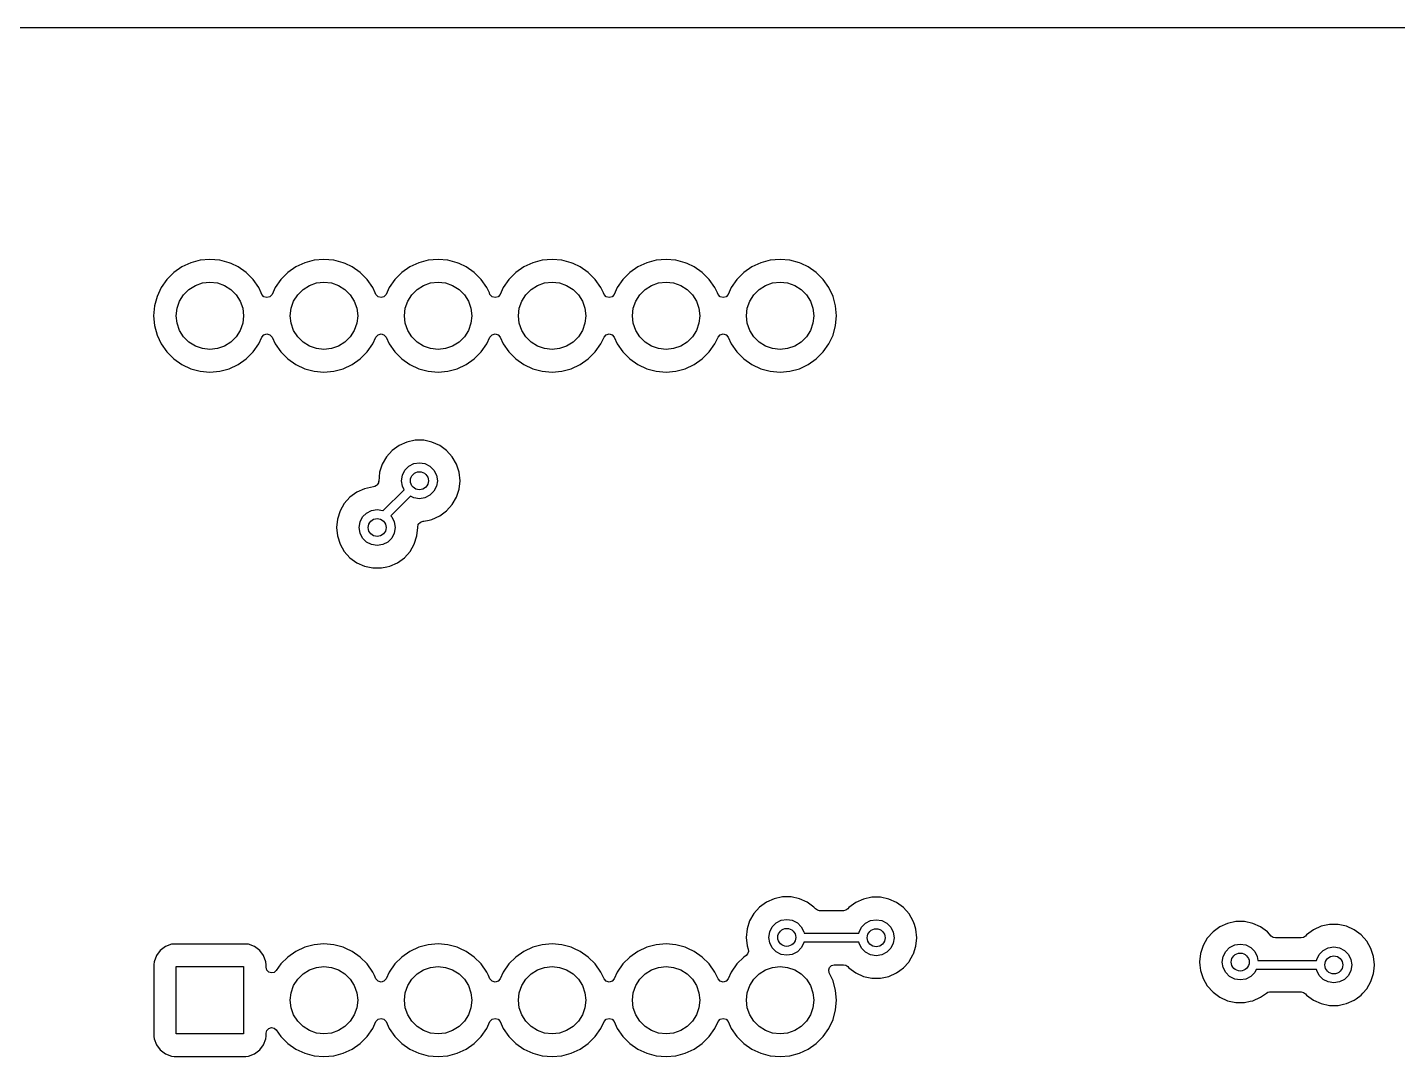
# Model space of a CAD drawing. Extents: x 5.05 to 8.3, y -4.1 to -1.1.
# Drawn here: x 6.273 to 7.475, y -2.002 to -1.1 of the extents above; entities that cross this region are included whole.
import ezdxf

# ---------------------------------------------------------------- set-up
doc = ezdxf.new("R2010")
doc.units = 0
doc.header["$MEASUREMENT"] = 0
doc.layers.add('BLACK', color=7, linetype='CONTINUOUS')

msp = doc.modelspace()

# ---------------------------------------------------------------- linework, layer by layer
at = {"layer": 'BLACK', "linetype": 'CONTINUOUS'}
for p, q in [((5.12516, -1.10002), (8.22484, -1.10002)), ((6.41617, -1.30632), (6.40836, -1.30996)), ((6.42449, -1.30409), (6.41617, -1.30632)), ((6.43307, -1.30334), (6.42449, -1.30409)), ((6.44165, -1.30409), (6.43307, -1.30334)), ((6.44997, -1.30632), (6.44165, -1.30409)), ((6.45163, -1.30709), (6.44997, -1.30632)), ((6.45778, -1.30996), (6.45163, -1.30709)), ((6.51617, -1.30632), (6.50836, -1.30996)), ((6.52449, -1.30409), (6.51617, -1.30632)), ((6.53307, -1.30334), (6.52449, -1.30409)), ((6.54165, -1.30409), (6.53307, -1.30334)), ((6.54997, -1.30632), (6.54165, -1.30409)), ((6.55163, -1.30709), (6.54997, -1.30632)), ((6.55778, -1.30996), (6.55163, -1.30709)), ((6.61617, -1.30632), (6.60836, -1.30996)), ((6.62449, -1.30409), (6.61617, -1.30632)), ((6.63307, -1.30334), (6.62449, -1.30409)), ((6.64165, -1.30409), (6.63307, -1.30334)), ((6.64997, -1.30632), (6.64165, -1.30409)), ((6.65163, -1.30709), (6.64997, -1.30632)), ((6.65778, -1.30996), (6.65163, -1.30709)), ((6.71617, -1.30632), (6.70836, -1.30996)), ((6.72449, -1.30409), (6.71617, -1.30632)), ((6.73307, -1.30334), (6.72449, -1.30409)), ((6.74165, -1.30409), (6.73307, -1.30334)), ((6.74997, -1.30632), (6.74165, -1.30409)), ((6.75163, -1.30709), (6.74997, -1.30632)), ((6.75778, -1.30996), (6.75163, -1.30709)), ((6.81617, -1.30632), (6.80836, -1.30996)), ((6.82449, -1.30409), (6.81617, -1.30632)), ((6.83307, -1.30334), (6.82449, -1.30409)), ((6.84165, -1.30409), (6.83307, -1.30334)), ((6.84997, -1.30632), (6.84165, -1.30409)), ((6.85163, -1.30709), (6.84997, -1.30632)), ((6.85778, -1.30996), (6.85163, -1.30709)), ((6.91617, -1.30632), (6.90836, -1.30996)), ((6.92449, -1.30409), (6.91617, -1.30632)), ((6.93307, -1.30334), (6.92449, -1.30409)), ((6.94165, -1.30409), (6.93307, -1.30334)), ((6.94997, -1.30632), (6.94165, -1.30409)), ((6.95163, -1.30709), (6.94997, -1.30632)), ((6.95778, -1.30996), (6.95163, -1.30709)), ((6.39521, -1.32099), (6.39027, -1.32805)), ((6.4013, -1.3149), (6.39521, -1.32099)), ((6.40836, -1.30996), (6.4013, -1.3149)), ((6.46484, -1.3149), (6.45778, -1.30996)), ((6.47093, -1.32099), (6.46484, -1.3149)), ((6.47587, -1.32805), (6.47093, -1.32099)), ((6.49521, -1.32099), (6.49027, -1.32805)), ((6.5013, -1.3149), (6.49521, -1.32099)), ((6.50836, -1.30996), (6.5013, -1.3149)), ((6.56484, -1.3149), (6.55778, -1.30996)), ((6.57093, -1.32099), (6.56484, -1.3149)), ((6.57587, -1.32805), (6.57093, -1.32099)), ((6.59521, -1.32099), (6.59027, -1.32805)), ((6.6013, -1.3149), (6.59521, -1.32099)), ((6.60836, -1.30996), (6.6013, -1.3149)), ((6.66484, -1.3149), (6.65778, -1.30996)), ((6.67093, -1.32099), (6.66484, -1.3149)), ((6.67587, -1.32805), (6.67093, -1.32099)), ((6.69521, -1.32099), (6.69027, -1.32805)), ((6.7013, -1.3149), (6.69521, -1.32099)), ((6.70836, -1.30996), (6.7013, -1.3149)), ((6.76484, -1.3149), (6.75778, -1.30996)), ((6.77093, -1.32099), (6.76484, -1.3149)), ((6.77587, -1.32805), (6.77093, -1.32099)), ((6.79521, -1.32099), (6.79027, -1.32805)), ((6.8013, -1.3149), (6.79521, -1.32099)), ((6.80836, -1.30996), (6.8013, -1.3149)), ((6.86484, -1.3149), (6.85778, -1.30996)), ((6.87093, -1.32099), (6.86484, -1.3149)), ((6.87587, -1.32805), (6.87093, -1.32099)), ((6.89521, -1.32099), (6.89027, -1.32805)), ((6.9013, -1.3149), (6.89521, -1.32099)), ((6.90836, -1.30996), (6.9013, -1.3149)), ((6.96484, -1.3149), (6.95778, -1.30996)), ((6.97093, -1.32099), (6.96484, -1.3149)), ((6.97587, -1.32805), (6.97093, -1.32099)), ((6.39027, -1.32805), (6.38663, -1.33585)), ((6.40999, -1.33435), (6.41466, -1.32967)), ((6.41466, -1.32967), (6.42026, -1.32615)), ((6.42026, -1.32615), (6.4265, -1.32397)), ((6.4265, -1.32397), (6.43307, -1.32323)), ((6.43307, -1.32323), (6.43964, -1.32397)), ((6.43964, -1.32397), (6.44588, -1.32615)), ((6.44588, -1.32615), (6.45148, -1.32967)), ((6.45148, -1.32967), (6.45616, -1.33435)), ((6.47808, -1.33278), (6.47587, -1.32805)), ((6.47865, -1.334), (6.47808, -1.33278)), ((6.49027, -1.32805), (6.4875, -1.334)), ((6.50999, -1.33435), (6.51466, -1.32967)), ((6.51466, -1.32967), (6.52026, -1.32615)), ((6.52026, -1.32615), (6.5265, -1.32397)), ((6.5265, -1.32397), (6.53307, -1.32323)), ((6.53307, -1.32323), (6.53964, -1.32397)), ((6.53964, -1.32397), (6.54588, -1.32615)), ((6.54588, -1.32615), (6.55148, -1.32967)), ((6.55148, -1.32967), (6.55616, -1.33435)), ((6.57808, -1.33278), (6.57587, -1.32805)), ((6.57865, -1.334), (6.57808, -1.33278)), ((6.59027, -1.32805), (6.5875, -1.334)), ((6.60999, -1.33435), (6.61466, -1.32967)), ((6.61466, -1.32967), (6.62026, -1.32615)), ((6.62026, -1.32615), (6.6265, -1.32397)), ((6.6265, -1.32397), (6.63307, -1.32323)), ((6.63307, -1.32323), (6.63964, -1.32397)), ((6.63964, -1.32397), (6.64588, -1.32615)), ((6.64588, -1.32615), (6.65148, -1.32967)), ((6.65148, -1.32967), (6.65616, -1.33435)), ((6.67808, -1.33278), (6.67587, -1.32805)), ((6.67865, -1.334), (6.67808, -1.33278)), ((6.69027, -1.32805), (6.6875, -1.334)), ((6.70999, -1.33435), (6.71466, -1.32967)), ((6.71466, -1.32967), (6.72026, -1.32615)), ((6.72026, -1.32615), (6.7265, -1.32397)), ((6.7265, -1.32397), (6.73307, -1.32323)), ((6.73307, -1.32323), (6.73964, -1.32397)), ((6.73964, -1.32397), (6.74588, -1.32615)), ((6.74588, -1.32615), (6.75148, -1.32967)), ((6.75148, -1.32967), (6.75616, -1.33435)), ((6.77808, -1.33278), (6.77587, -1.32805)), ((6.77865, -1.334), (6.77808, -1.33278)), ((6.79027, -1.32805), (6.7875, -1.334)), ((6.80999, -1.33435), (6.81466, -1.32967)), ((6.81466, -1.32967), (6.82026, -1.32615)), ((6.82026, -1.32615), (6.8265, -1.32397)), ((6.8265, -1.32397), (6.83307, -1.32323)), ((6.83307, -1.32323), (6.83964, -1.32397)), ((6.83964, -1.32397), (6.84588, -1.32615)), ((6.84588, -1.32615), (6.85148, -1.32967)), ((6.85148, -1.32967), (6.85616, -1.33435)), ((6.87808, -1.33278), (6.87587, -1.32805)), ((6.87865, -1.334), (6.87808, -1.33278)), ((6.89027, -1.32805), (6.8875, -1.334)), ((6.90999, -1.33435), (6.91466, -1.32967)), ((6.91466, -1.32967), (6.92026, -1.32615)), ((6.92026, -1.32615), (6.9265, -1.32397)), ((6.9265, -1.32397), (6.93307, -1.32323)), ((6.93307, -1.32323), (6.93964, -1.32397)), ((6.93964, -1.32397), (6.94588, -1.32615)), ((6.94588, -1.32615), (6.95148, -1.32967)), ((6.95148, -1.32967), (6.95616, -1.33435)), ((6.97951, -1.33585), (6.97587, -1.32805)), ((6.3844, -1.34417), (6.38365, -1.35276)), ((6.38663, -1.33585), (6.3844, -1.34417)), ((6.40428, -1.34619), (6.40647, -1.33994)), ((6.40647, -1.33994), (6.40999, -1.33435)), ((6.45616, -1.33435), (6.45967, -1.33994)), ((6.45967, -1.33994), (6.46186, -1.34619)), ((6.48045, -1.33605), (6.47865, -1.334)), ((6.48307, -1.33682), (6.48045, -1.33605)), ((6.48569, -1.33605), (6.48307, -1.33682)), ((6.4875, -1.334), (6.48569, -1.33605)), ((6.50428, -1.34619), (6.50647, -1.33994)), ((6.50647, -1.33994), (6.50999, -1.33435)), ((6.55616, -1.33435), (6.55967, -1.33994)), ((6.55967, -1.33994), (6.56186, -1.34619)), ((6.58045, -1.33605), (6.57865, -1.334)), ((6.58307, -1.33682), (6.58045, -1.33605)), ((6.58569, -1.33605), (6.58307, -1.33682)), ((6.5875, -1.334), (6.58569, -1.33605)), ((6.60428, -1.34619), (6.60647, -1.33994)), ((6.60647, -1.33994), (6.60999, -1.33435)), ((6.65616, -1.33435), (6.65967, -1.33994)), ((6.65967, -1.33994), (6.66186, -1.34619)), ((6.68045, -1.33605), (6.67865, -1.334)), ((6.68307, -1.33682), (6.68045, -1.33605)), ((6.68569, -1.33605), (6.68307, -1.33682)), ((6.6875, -1.334), (6.68569, -1.33605)), ((6.70428, -1.34619), (6.70647, -1.33994)), ((6.70647, -1.33994), (6.70999, -1.33435)), ((6.75616, -1.33435), (6.75967, -1.33994)), ((6.75967, -1.33994), (6.76186, -1.34619)), ((6.78045, -1.33605), (6.77865, -1.334)), ((6.78307, -1.33682), (6.78045, -1.33605)), ((6.78569, -1.33605), (6.78307, -1.33682)), ((6.7875, -1.334), (6.78569, -1.33605)), ((6.80428, -1.34619), (6.80647, -1.33994)), ((6.80647, -1.33994), (6.80999, -1.33435)), ((6.85616, -1.33435), (6.85967, -1.33994)), ((6.85967, -1.33994), (6.86186, -1.34619)), ((6.88045, -1.33605), (6.87865, -1.334)), ((6.88307, -1.33682), (6.88045, -1.33605)), ((6.88569, -1.33605), (6.88307, -1.33682)), ((6.8875, -1.334), (6.88569, -1.33605)), ((6.90428, -1.34619), (6.90647, -1.33994)), ((6.90647, -1.33994), (6.90999, -1.33435)), ((6.95616, -1.33435), (6.95967, -1.33994)), ((6.95967, -1.33994), (6.96186, -1.34619)), ((6.98174, -1.34417), (6.97951, -1.33585)), ((6.98249, -1.35276), (6.98174, -1.34417)), ((6.38365, -1.35276), (6.3844, -1.36134)), ((6.40354, -1.35276), (6.40428, -1.34619)), ((6.40428, -1.35933), (6.40354, -1.35276)), ((6.46186, -1.34619), (6.4626, -1.35276)), ((6.4626, -1.35276), (6.46186, -1.35933)), ((6.50354, -1.35276), (6.50428, -1.34619)), ((6.50428, -1.35933), (6.50354, -1.35276)), ((6.56186, -1.34619), (6.5626, -1.35276)), ((6.5626, -1.35276), (6.56186, -1.35933)), ((6.60354, -1.35276), (6.60428, -1.34619)), ((6.60428, -1.35933), (6.60354, -1.35276)), ((6.66186, -1.34619), (6.6626, -1.35276)), ((6.6626, -1.35276), (6.66186, -1.35933)), ((6.70354, -1.35276), (6.70428, -1.34619)), ((6.70428, -1.35933), (6.70354, -1.35276)), ((6.76186, -1.34619), (6.7626, -1.35276)), ((6.7626, -1.35276), (6.76186, -1.35933)), ((6.80354, -1.35276), (6.80428, -1.34619)), ((6.80428, -1.35933), (6.80354, -1.35276)), ((6.86186, -1.34619), (6.8626, -1.35276)), ((6.8626, -1.35276), (6.86186, -1.35933)), ((6.90354, -1.35276), (6.90428, -1.34619)), ((6.90428, -1.35933), (6.90354, -1.35276)), ((6.96186, -1.34619), (6.9626, -1.35276)), ((6.9626, -1.35276), (6.96186, -1.35933)), ((6.98174, -1.36134), (6.98249, -1.35276)), ((6.3844, -1.36134), (6.3844, -1.36134)), ((6.3844, -1.36134), (6.38663, -1.36966)), ((6.38663, -1.36966), (6.39027, -1.37747)), ((6.40647, -1.36557), (6.40428, -1.35933)), ((6.40999, -1.37117), (6.40647, -1.36557)), ((6.45967, -1.36557), (6.45616, -1.37117)), ((6.46186, -1.35933), (6.45967, -1.36557)), ((6.47865, -1.37151), (6.48045, -1.36946)), ((6.48045, -1.36946), (6.48307, -1.36869)), ((6.48307, -1.36869), (6.48569, -1.36946)), ((6.48569, -1.36946), (6.4875, -1.37151)), ((6.50647, -1.36557), (6.50428, -1.35933)), ((6.50999, -1.37117), (6.50647, -1.36557)), ((6.55967, -1.36557), (6.55616, -1.37117)), ((6.56186, -1.35933), (6.55967, -1.36557)), ((6.57865, -1.37151), (6.58045, -1.36946)), ((6.58045, -1.36946), (6.58307, -1.36869)), ((6.58307, -1.36869), (6.58569, -1.36946)), ((6.58569, -1.36946), (6.5875, -1.37151)), ((6.60647, -1.36557), (6.60428, -1.35933)), ((6.60999, -1.37117), (6.60647, -1.36557)), ((6.65967, -1.36557), (6.65616, -1.37117)), ((6.66186, -1.35933), (6.65967, -1.36557)), ((6.67865, -1.37151), (6.68045, -1.36946)), ((6.68045, -1.36946), (6.68307, -1.36869)), ((6.68307, -1.36869), (6.68569, -1.36946)), ((6.68569, -1.36946), (6.6875, -1.37151)), ((6.70647, -1.36557), (6.70428, -1.35933)), ((6.70999, -1.37117), (6.70647, -1.36557)), ((6.75967, -1.36557), (6.75616, -1.37117)), ((6.76186, -1.35933), (6.75967, -1.36557)), ((6.77865, -1.37151), (6.78045, -1.36946)), ((6.78045, -1.36946), (6.78307, -1.36869)), ((6.78307, -1.36869), (6.78569, -1.36946)), ((6.78569, -1.36946), (6.7875, -1.37151)), ((6.80647, -1.36557), (6.80428, -1.35933)), ((6.80999, -1.37117), (6.80647, -1.36557)), ((6.85967, -1.36557), (6.85616, -1.37117)), ((6.86186, -1.35933), (6.85967, -1.36557)), ((6.87865, -1.37151), (6.88045, -1.36946)), ((6.88045, -1.36946), (6.88307, -1.36869)), ((6.88307, -1.36869), (6.88569, -1.36946)), ((6.88569, -1.36946), (6.8875, -1.37151)), ((6.90647, -1.36557), (6.90428, -1.35933)), ((6.90999, -1.37117), (6.90647, -1.36557)), ((6.95967, -1.36557), (6.95616, -1.37117)), ((6.96186, -1.35933), (6.95967, -1.36557)), ((6.97587, -1.37747), (6.97951, -1.36966)), ((6.97951, -1.36966), (6.98174, -1.36134)), ((6.39027, -1.37747), (6.39521, -1.38452)), ((6.41466, -1.37584), (6.40999, -1.37117)), ((6.42026, -1.37936), (6.41466, -1.37584)), ((6.4265, -1.38154), (6.42026, -1.37936)), ((6.43307, -1.38228), (6.4265, -1.38154)), ((6.43964, -1.38154), (6.43307, -1.38228)), ((6.44588, -1.37936), (6.43964, -1.38154)), ((6.45148, -1.37584), (6.44588, -1.37936)), ((6.45616, -1.37117), (6.45148, -1.37584)), ((6.47093, -1.38452), (6.47587, -1.37747)), ((6.47587, -1.37747), (6.47865, -1.37151)), ((6.4875, -1.37151), (6.49027, -1.37747)), ((6.49027, -1.37747), (6.49521, -1.38452)), ((6.51466, -1.37584), (6.50999, -1.37117)), ((6.52026, -1.37936), (6.51466, -1.37584)), ((6.5265, -1.38154), (6.52026, -1.37936)), ((6.53307, -1.38228), (6.5265, -1.38154)), ((6.53964, -1.38154), (6.53307, -1.38228)), ((6.54588, -1.37936), (6.53964, -1.38154)), ((6.55148, -1.37584), (6.54588, -1.37936)), ((6.55616, -1.37117), (6.55148, -1.37584)), ((6.57093, -1.38452), (6.57587, -1.37747)), ((6.57587, -1.37747), (6.57865, -1.37151)), ((6.5875, -1.37151), (6.59027, -1.37747)), ((6.59027, -1.37747), (6.59521, -1.38452)), ((6.61466, -1.37584), (6.60999, -1.37117)), ((6.62026, -1.37936), (6.61466, -1.37584)), ((6.6265, -1.38154), (6.62026, -1.37936)), ((6.63307, -1.38228), (6.6265, -1.38154)), ((6.63964, -1.38154), (6.63307, -1.38228)), ((6.64588, -1.37936), (6.63964, -1.38154)), ((6.65148, -1.37584), (6.64588, -1.37936)), ((6.65616, -1.37117), (6.65148, -1.37584)), ((6.67093, -1.38452), (6.67587, -1.37747)), ((6.67587, -1.37747), (6.67865, -1.37151)), ((6.6875, -1.37151), (6.69027, -1.37747)), ((6.69027, -1.37747), (6.69521, -1.38452)), ((6.71466, -1.37584), (6.70999, -1.37117)), ((6.72026, -1.37936), (6.71466, -1.37584)), ((6.7265, -1.38154), (6.72026, -1.37936)), ((6.73307, -1.38228), (6.7265, -1.38154)), ((6.73964, -1.38154), (6.73307, -1.38228)), ((6.74588, -1.37936), (6.73964, -1.38154)), ((6.75148, -1.37584), (6.74588, -1.37936)), ((6.75616, -1.37117), (6.75148, -1.37584)), ((6.77093, -1.38452), (6.77587, -1.37747)), ((6.77587, -1.37747), (6.77865, -1.37151)), ((6.7875, -1.37151), (6.79027, -1.37747)), ((6.79027, -1.37747), (6.79521, -1.38452)), ((6.81466, -1.37584), (6.80999, -1.37117)), ((6.82026, -1.37936), (6.81466, -1.37584)), ((6.8265, -1.38154), (6.82026, -1.37936)), ((6.83307, -1.38228), (6.8265, -1.38154)), ((6.83964, -1.38154), (6.83307, -1.38228)), ((6.84588, -1.37936), (6.83964, -1.38154)), ((6.85148, -1.37584), (6.84588, -1.37936)), ((6.85616, -1.37117), (6.85148, -1.37584)), ((6.87093, -1.38452), (6.87587, -1.37747)), ((6.87587, -1.37747), (6.87865, -1.37151)), ((6.8875, -1.37151), (6.89027, -1.37747)), ((6.89027, -1.37747), (6.89521, -1.38452)), ((6.91466, -1.37584), (6.90999, -1.37117)), ((6.92026, -1.37936), (6.91466, -1.37584)), ((6.9265, -1.38154), (6.92026, -1.37936)), ((6.93307, -1.38228), (6.9265, -1.38154)), ((6.93964, -1.38154), (6.93307, -1.38228)), ((6.94588, -1.37936), (6.93964, -1.38154)), ((6.95148, -1.37584), (6.94588, -1.37936)), ((6.95616, -1.37117), (6.95148, -1.37584)), ((6.97093, -1.38452), (6.97587, -1.37747)), ((6.39521, -1.38452), (6.4013, -1.39061)), ((6.4013, -1.39061), (6.40836, -1.39556)), ((6.45778, -1.39556), (6.46484, -1.39061)), ((6.46484, -1.39061), (6.47093, -1.38452)), ((6.49521, -1.38452), (6.5013, -1.39061)), ((6.5013, -1.39061), (6.50836, -1.39556)), ((6.55778, -1.39556), (6.56484, -1.39061)), ((6.56484, -1.39061), (6.57093, -1.38452)), ((6.59521, -1.38452), (6.6013, -1.39061)), ((6.6013, -1.39061), (6.60836, -1.39556)), ((6.65778, -1.39556), (6.66484, -1.39061)), ((6.66484, -1.39061), (6.67093, -1.38452)), ((6.69521, -1.38452), (6.7013, -1.39061)), ((6.7013, -1.39061), (6.70836, -1.39556)), ((6.75778, -1.39556), (6.76484, -1.39061)), ((6.76484, -1.39061), (6.77093, -1.38452)), ((6.79521, -1.38452), (6.8013, -1.39061)), ((6.8013, -1.39061), (6.80836, -1.39556)), ((6.85778, -1.39556), (6.86484, -1.39061)), ((6.86484, -1.39061), (6.87093, -1.38452)), ((6.89521, -1.38452), (6.9013, -1.39061)), ((6.9013, -1.39061), (6.90836, -1.39556)), ((6.95778, -1.39556), (6.96484, -1.39061)), ((6.96484, -1.39061), (6.97093, -1.38452)), ((6.40836, -1.39556), (6.41617, -1.3992)), ((6.41617, -1.3992), (6.42449, -1.40143)), ((6.42449, -1.40143), (6.43307, -1.40218)), ((6.43307, -1.40218), (6.44165, -1.40143)), ((6.44165, -1.40143), (6.44997, -1.3992)), ((6.44997, -1.3992), (6.45778, -1.39556)), ((6.50836, -1.39556), (6.51617, -1.3992)), ((6.51617, -1.3992), (6.52449, -1.40143)), ((6.52449, -1.40143), (6.53307, -1.40218)), ((6.53307, -1.40218), (6.54165, -1.40143)), ((6.54165, -1.40143), (6.54997, -1.3992)), ((6.54997, -1.3992), (6.55778, -1.39556)), ((6.60836, -1.39556), (6.61617, -1.3992)), ((6.61617, -1.3992), (6.62449, -1.40143)), ((6.62449, -1.40143), (6.63307, -1.40218)), ((6.63307, -1.40218), (6.64165, -1.40143)), ((6.64165, -1.40143), (6.64997, -1.3992)), ((6.64997, -1.3992), (6.65778, -1.39556)), ((6.70836, -1.39556), (6.71617, -1.3992)), ((6.71617, -1.3992), (6.72449, -1.40143)), ((6.72449, -1.40143), (6.73307, -1.40218)), ((6.73307, -1.40218), (6.74165, -1.40143)), ((6.74165, -1.40143), (6.74997, -1.3992)), ((6.74997, -1.3992), (6.75778, -1.39556)), ((6.80836, -1.39556), (6.81617, -1.3992)), ((6.81617, -1.3992), (6.82449, -1.40143)), ((6.82449, -1.40143), (6.83307, -1.40218)), ((6.83307, -1.40218), (6.84165, -1.40143)), ((6.84165, -1.40143), (6.84997, -1.3992)), ((6.84997, -1.3992), (6.85778, -1.39556)), ((6.90836, -1.39556), (6.91617, -1.3992)), ((6.91617, -1.3992), (6.92449, -1.40143)), ((6.92449, -1.40143), (6.93307, -1.40218)), ((6.93307, -1.40218), (6.94165, -1.40143)), ((6.94165, -1.40143), (6.94997, -1.3992)), ((6.94997, -1.3992), (6.95778, -1.39556)), ((6.60575, -1.46351), (6.59894, -1.46654)), ((6.61304, -1.46196), (6.60575, -1.46351)), ((6.62049, -1.46196), (6.61304, -1.46196)), ((6.61304, -1.46196), (6.61304, -1.46196)), ((6.62778, -1.46351), (6.62049, -1.46196)), ((6.62049, -1.46196), (6.62049, -1.46196)), ((6.63459, -1.46654), (6.62778, -1.46351)), ((6.58792, -1.47646), (6.5842, -1.48291)), ((6.59291, -1.47092), (6.58792, -1.47646)), ((6.59894, -1.46654), (6.59291, -1.47092)), ((6.64062, -1.47092), (6.63459, -1.46654)), ((6.6456, -1.47646), (6.64062, -1.47092)), ((6.64933, -1.48291), (6.6456, -1.47646)), ((6.58189, -1.49), (6.58106, -1.49792)), ((6.5842, -1.48291), (6.58189, -1.49)), ((6.60178, -1.49254), (6.60402, -1.48815)), ((6.60402, -1.48815), (6.60751, -1.48467)), ((6.60751, -1.48467), (6.6119, -1.48243)), ((6.6119, -1.48243), (6.61676, -1.48166)), ((6.61676, -1.48166), (6.62163, -1.48243)), ((6.62163, -1.48243), (6.62602, -1.48467)), ((6.62602, -1.48467), (6.6295, -1.48815)), ((6.6295, -1.48815), (6.63174, -1.49254)), ((6.65163, -1.49), (6.64933, -1.48291)), ((6.64933, -1.48291), (6.64933, -1.48291)), ((6.65241, -1.49741), (6.65163, -1.49)), ((6.57912, -1.50153), (6.57753, -1.50259)), ((6.57967, -1.50098), (6.57912, -1.50153)), ((6.58082, -1.49916), (6.57967, -1.50098)), ((6.58097, -1.49791), (6.58082, -1.49916)), ((6.58106, -1.49792), (6.58097, -1.49791)), ((6.60101, -1.49741), (6.60178, -1.49254)), ((6.60178, -1.50228), (6.60101, -1.49741)), ((6.63174, -1.49254), (6.63251, -1.49741)), ((6.63251, -1.49741), (6.63174, -1.50228)), ((6.65163, -1.50482), (6.65241, -1.49741)), ((6.55584, -1.51192), (6.55085, -1.51746)), ((6.56187, -1.50754), (6.55584, -1.51192)), ((6.56868, -1.50451), (6.56187, -1.50754)), ((6.57647, -1.50286), (6.56868, -1.50451)), ((6.57753, -1.50259), (6.57646, -1.5028)), ((6.57646, -1.5028), (6.57647, -1.50286)), ((6.5849, -1.52361), (6.60329, -1.50523)), ((6.60894, -1.51089), (6.59155, -1.52828)), ((6.60329, -1.50523), (6.60178, -1.50228)), ((6.6119, -1.51239), (6.60894, -1.51089)), ((6.61676, -1.51316), (6.6119, -1.51239)), ((6.62163, -1.51239), (6.61676, -1.51316)), ((6.62602, -1.51015), (6.62163, -1.51239)), ((6.6295, -1.50667), (6.62602, -1.51015)), ((6.63174, -1.50228), (6.6295, -1.50667)), ((6.6456, -1.51836), (6.64933, -1.51191)), ((6.64933, -1.51191), (6.65075, -1.50754)), ((6.65075, -1.50754), (6.65163, -1.50482)), ((6.54713, -1.52392), (6.54483, -1.531)), ((6.55085, -1.51746), (6.54713, -1.52392)), ((6.56695, -1.52916), (6.57044, -1.52568)), ((6.57044, -1.52568), (6.57483, -1.52344)), ((6.57483, -1.52344), (6.57969, -1.52267)), ((6.57969, -1.52267), (6.58456, -1.52344)), ((6.58456, -1.52344), (6.5849, -1.52361)), ((6.63459, -1.52828), (6.64062, -1.5239)), ((6.64062, -1.5239), (6.6456, -1.51836)), ((6.54483, -1.531), (6.54405, -1.53842)), ((6.56395, -1.53842), (6.56472, -1.53355)), ((6.56472, -1.53355), (6.56695, -1.52916)), ((6.59155, -1.52828), (6.59244, -1.52916)), ((6.59244, -1.52916), (6.59467, -1.53355)), ((6.59467, -1.53355), (6.59544, -1.53842)), ((6.61533, -1.53826), (6.61579, -1.53561)), ((6.61579, -1.53561), (6.61759, -1.53361)), ((6.61759, -1.53361), (6.62018, -1.53286)), ((6.62018, -1.53286), (6.62049, -1.53286)), ((6.62049, -1.53286), (6.62535, -1.53183)), ((6.62535, -1.53183), (6.62778, -1.53131)), ((6.62778, -1.53131), (6.63459, -1.52828)), ((6.63459, -1.52828), (6.63459, -1.52828)), ((6.54405, -1.53842), (6.54483, -1.54583)), ((6.54483, -1.54583), (6.54713, -1.55291)), ((6.56472, -1.54328), (6.56395, -1.53842)), ((6.56695, -1.54767), (6.56472, -1.54328)), ((6.57044, -1.55116), (6.56695, -1.54767)), ((6.59244, -1.54767), (6.58895, -1.55116)), ((6.59467, -1.54328), (6.59244, -1.54767)), ((6.59544, -1.53842), (6.59467, -1.54328)), ((6.61226, -1.55291), (6.61456, -1.54583)), ((6.61456, -1.54583), (6.61534, -1.53842)), ((6.61534, -1.53842), (6.61533, -1.53826)), ((6.54713, -1.55291), (6.55085, -1.55937)), ((6.55085, -1.55937), (6.55584, -1.56491)), ((6.57483, -1.55339), (6.57044, -1.55116)), ((6.57969, -1.55416), (6.57483, -1.55339)), ((6.58456, -1.55339), (6.57969, -1.55416)), ((6.58895, -1.55116), (6.58456, -1.55339)), ((6.60355, -1.56491), (6.60853, -1.55937)), ((6.60853, -1.55937), (6.61226, -1.55291)), ((6.55584, -1.56491), (6.56187, -1.56929)), ((6.56187, -1.56929), (6.56868, -1.57232)), ((6.56868, -1.57232), (6.57597, -1.57387)), ((6.57597, -1.57387), (6.57597, -1.57387)), ((6.57597, -1.57387), (6.58342, -1.57387)), ((6.58342, -1.57387), (6.58828, -1.57284)), ((6.58342, -1.57387), (6.58342, -1.57387)), ((6.58828, -1.57284), (6.59071, -1.57232)), ((6.59071, -1.57232), (6.59752, -1.56929)), ((6.59752, -1.56929), (6.60355, -1.56491)), ((6.93522, -1.86221), (6.92793, -1.86376)), ((6.94267, -1.86221), (6.93522, -1.86221)), ((6.93522, -1.86221), (6.93522, -1.86221)), ((6.94996, -1.86376), (6.94267, -1.86221)), ((6.94267, -1.86221), (6.94267, -1.86221)), ((7.01363, -1.86255), (7.00634, -1.8641)), ((7.02108, -1.86255), (7.01363, -1.86255)), ((7.01363, -1.86255), (7.01363, -1.86255)), ((7.02837, -1.8641), (7.02108, -1.86255)), ((7.02108, -1.86255), (7.02108, -1.86255)), ((6.91509, -1.87118), (6.91011, -1.87671)), ((6.92112, -1.8668), (6.91509, -1.87118)), ((6.92793, -1.86376), (6.92112, -1.8668)), ((6.95677, -1.8668), (6.94996, -1.86376)), ((6.9628, -1.87118), (6.95677, -1.8668)), ((6.96416, -1.87268), (6.9628, -1.87118)), ((6.9628, -1.87118), (6.9628, -1.87118)), ((6.9628, -1.87118), (6.9628, -1.87118)), ((6.9658, -1.87388), (6.96416, -1.87268)), ((6.96778, -1.8743), (6.9658, -1.87388)), ((6.98882, -1.8743), (6.96778, -1.8743)), ((6.9908, -1.87388), (6.98882, -1.8743)), ((6.99244, -1.87268), (6.9908, -1.87388)), ((6.9935, -1.87151), (6.99244, -1.87268)), ((6.99953, -1.86713), (6.9935, -1.87151)), ((7.00634, -1.8641), (6.99953, -1.86713)), ((7.03518, -1.86713), (7.02837, -1.8641)), ((7.04121, -1.87151), (7.03518, -1.86713)), ((7.04619, -1.87705), (7.04121, -1.87151)), ((6.90638, -1.88317), (6.90408, -1.89026)), ((6.91011, -1.87671), (6.90638, -1.88317)), ((6.92621, -1.88841), (6.92969, -1.88493)), ((6.92969, -1.88493), (6.93408, -1.88269)), ((6.93408, -1.88269), (6.93895, -1.88192)), ((6.93895, -1.88192), (6.94381, -1.88269)), ((6.94381, -1.88269), (6.9482, -1.88493)), ((6.9482, -1.88493), (6.95169, -1.88841)), ((7.00461, -1.88875), (7.0081, -1.88526)), ((7.0081, -1.88526), (7.01249, -1.88302)), ((7.01249, -1.88302), (7.01735, -1.88225)), ((7.01735, -1.88225), (7.02222, -1.88302)), ((7.02222, -1.88302), (7.02661, -1.88526)), ((7.02661, -1.88526), (7.03009, -1.88875)), ((7.04992, -1.8835), (7.04619, -1.87705)), ((7.05085, -1.88637), (7.04992, -1.8835)), ((7.05222, -1.89059), (7.05085, -1.88637)), ((7.3256, -1.88539), (7.31879, -1.88842)), ((7.33289, -1.88384), (7.3256, -1.88539)), ((7.34034, -1.88384), (7.33289, -1.88384)), ((7.33289, -1.88384), (7.33289, -1.88384)), ((7.34763, -1.88539), (7.34034, -1.88384)), ((7.34034, -1.88384), (7.34034, -1.88384)), ((7.35444, -1.88842), (7.34763, -1.88539)), ((7.415, -1.88637), (7.40771, -1.88792)), ((7.42245, -1.88637), (7.415, -1.88637)), ((7.415, -1.88637), (7.415, -1.88637)), ((7.42974, -1.88792), (7.42245, -1.88637)), ((7.42245, -1.88637), (7.42245, -1.88637)), ((6.90408, -1.89026), (6.9033, -1.89767)), ((6.9033, -1.89767), (6.90408, -1.90508)), ((6.9232, -1.89767), (6.92397, -1.8928)), ((6.92397, -1.90253), (6.9232, -1.89767)), ((6.92397, -1.8928), (6.92621, -1.88841)), ((6.95169, -1.88841), (6.95392, -1.8928)), ((6.95392, -1.8928), (6.95411, -1.894)), ((6.95411, -1.894), (7.00224, -1.894)), ((7.00224, -1.894), (7.00238, -1.89314)), ((7.00238, -1.89314), (7.00461, -1.88875)), ((7.03009, -1.88875), (7.03233, -1.89314)), ((7.03233, -1.89314), (7.0331, -1.898)), ((7.0331, -1.898), (7.03233, -1.90287)), ((7.053, -1.898), (7.05222, -1.89059)), ((7.05222, -1.90541), (7.053, -1.898)), ((7.30777, -1.89834), (7.30405, -1.90479)), ((7.31276, -1.8928), (7.30777, -1.89834)), ((7.31879, -1.88842), (7.31276, -1.8928)), ((7.36047, -1.8928), (7.35444, -1.88842)), ((7.3638, -1.8965), (7.36047, -1.8928)), ((7.36545, -1.8977), (7.3638, -1.8965)), ((7.36743, -1.89812), (7.36545, -1.8977)), ((7.39019, -1.89812), (7.36743, -1.89812)), ((7.39218, -1.8977), (7.39019, -1.89812)), ((7.39382, -1.8965), (7.39218, -1.8977)), ((7.39487, -1.89533), (7.39382, -1.8965)), ((7.4009, -1.89095), (7.39487, -1.89533)), ((7.40771, -1.88792), (7.4009, -1.89095)), ((7.43655, -1.89095), (7.42974, -1.88792)), ((7.44258, -1.89533), (7.43655, -1.89095)), ((7.44757, -1.90087), (7.44258, -1.89533)), ((6.38947, -1.90915), (6.38607, -1.91369)), ((6.394, -1.90576), (6.38947, -1.90915)), ((6.39931, -1.90378), (6.394, -1.90576)), ((6.40166, -1.90352), (6.39931, -1.90378)), ((6.46448, -1.90352), (6.40166, -1.90352)), ((6.46683, -1.90378), (6.46448, -1.90352)), ((6.46448, -1.90352), (6.46448, -1.90352)), ((6.47214, -1.90576), (6.46683, -1.90378)), ((6.47668, -1.90915), (6.47214, -1.90576)), ((6.48007, -1.91369), (6.47668, -1.90915)), ((6.50836, -1.90996), (6.5013, -1.9149)), ((6.51617, -1.90632), (6.50836, -1.90996)), ((6.52449, -1.90409), (6.51617, -1.90632)), ((6.53307, -1.90334), (6.52449, -1.90409)), ((6.54165, -1.90409), (6.53307, -1.90334)), ((6.54997, -1.90632), (6.54165, -1.90409)), ((6.55214, -1.90733), (6.54997, -1.90632)), ((6.55778, -1.90996), (6.55214, -1.90733)), ((6.56484, -1.9149), (6.55778, -1.90996)), ((6.60836, -1.90996), (6.6013, -1.9149)), ((6.61617, -1.90632), (6.60836, -1.90996)), ((6.62449, -1.90409), (6.61617, -1.90632)), ((6.63307, -1.90334), (6.62449, -1.90409)), ((6.64165, -1.90409), (6.63307, -1.90334)), ((6.64997, -1.90632), (6.64165, -1.90409)), ((6.65214, -1.90733), (6.64997, -1.90632)), ((6.65778, -1.90996), (6.65214, -1.90733)), ((6.66484, -1.9149), (6.65778, -1.90996)), ((6.70836, -1.90996), (6.7013, -1.9149)), ((6.71617, -1.90632), (6.70836, -1.90996)), ((6.72449, -1.90409), (6.71617, -1.90632)), ((6.73307, -1.90334), (6.72449, -1.90409)), ((6.74165, -1.90409), (6.73307, -1.90334)), ((6.74997, -1.90632), (6.74165, -1.90409)), ((6.75214, -1.90733), (6.74997, -1.90632)), ((6.75778, -1.90996), (6.75214, -1.90733)), ((6.76484, -1.9149), (6.75778, -1.90996)), ((6.80836, -1.90996), (6.8013, -1.9149)), ((6.81617, -1.90632), (6.80836, -1.90996)), ((6.82449, -1.90409), (6.81617, -1.90632)), ((6.83307, -1.90334), (6.82449, -1.90409)), ((6.84165, -1.90409), (6.83307, -1.90334)), ((6.84997, -1.90632), (6.84165, -1.90409)), ((6.85214, -1.90733), (6.84997, -1.90632)), ((6.85778, -1.90996), (6.85214, -1.90733)), ((6.86484, -1.9149), (6.85778, -1.90996)), ((6.90408, -1.90508), (6.90505, -1.90806)), ((6.90526, -1.91011), (6.9046, -1.91206)), ((6.90505, -1.90806), (6.90526, -1.91011)), ((6.92621, -1.90692), (6.92397, -1.90253)), ((6.92969, -1.91041), (6.92621, -1.90692)), ((6.93408, -1.91264), (6.92969, -1.91041)), ((6.9482, -1.91041), (6.94381, -1.91264)), ((6.95169, -1.90692), (6.9482, -1.91041)), ((6.95392, -1.90253), (6.95169, -1.90692)), ((6.95401, -1.902), (6.95392, -1.90253)), ((7.00224, -1.902), (6.95401, -1.902)), ((7.00238, -1.90287), (7.00224, -1.902)), ((7.00461, -1.90726), (7.00238, -1.90287)), ((7.0081, -1.91074), (7.00461, -1.90726)), ((7.03009, -1.90726), (7.02661, -1.91074)), ((7.03233, -1.90287), (7.03009, -1.90726)), ((7.05006, -1.91206), (7.05222, -1.90541)), ((7.30405, -1.90479), (7.30175, -1.91188)), ((7.32164, -1.91442), (7.32387, -1.91003)), ((7.32387, -1.91003), (7.32736, -1.90655)), ((7.32736, -1.90655), (7.33175, -1.90431)), ((7.33175, -1.90431), (7.33661, -1.90354)), ((7.33661, -1.90354), (7.34148, -1.90431)), ((7.34148, -1.90431), (7.34587, -1.90655)), ((7.34587, -1.90655), (7.34935, -1.91003)), ((7.34935, -1.91003), (7.35159, -1.91442)), ((7.40599, -1.91257), (7.40947, -1.90908)), ((7.40947, -1.90908), (7.41386, -1.90685)), ((7.41386, -1.90685), (7.41873, -1.90608)), ((7.41873, -1.90608), (7.42359, -1.90685)), ((7.42359, -1.90685), (7.42798, -1.90908)), ((7.42798, -1.90908), (7.43147, -1.91257)), ((7.45129, -1.90733), (7.44757, -1.90087)), ((7.4536, -1.91441), (7.45129, -1.90733)), ((7.45129, -1.90733), (7.45129, -1.90733)), ((6.38409, -1.919), (6.38384, -1.92134)), ((6.38384, -1.92134), (6.38384, -1.98417)), ((6.38607, -1.91369), (6.38409, -1.919)), ((6.48205, -1.919), (6.48007, -1.91369)), ((6.48208, -1.91929), (6.48205, -1.919)), ((6.4823, -1.92134), (6.48208, -1.91929)), ((6.4823, -1.92394), (6.4823, -1.92134)), ((6.49521, -1.92099), (6.49118, -1.92674)), ((6.5013, -1.9149), (6.49521, -1.92099)), ((6.57093, -1.92099), (6.56484, -1.9149)), ((6.57587, -1.92805), (6.57093, -1.92099)), ((6.59521, -1.92099), (6.59027, -1.92805)), ((6.6013, -1.9149), (6.59521, -1.92099)), ((6.67093, -1.92099), (6.66484, -1.9149)), ((6.67587, -1.92805), (6.67093, -1.92099)), ((6.69521, -1.92099), (6.69027, -1.92805)), ((6.7013, -1.9149), (6.69521, -1.92099)), ((6.77093, -1.92099), (6.76484, -1.9149)), ((6.77587, -1.92805), (6.77093, -1.92099)), ((6.79521, -1.92099), (6.79027, -1.92805)), ((6.8013, -1.9149), (6.79521, -1.92099)), ((6.87093, -1.92099), (6.86484, -1.9149)), ((6.87587, -1.92805), (6.87093, -1.92099)), ((6.89521, -1.92099), (6.89027, -1.92805)), ((6.9013, -1.9149), (6.89521, -1.92099)), ((6.9032, -1.91357), (6.9013, -1.9149)), ((6.9046, -1.91206), (6.9032, -1.91357)), ((6.93895, -1.91342), (6.93408, -1.91264)), ((6.94381, -1.91264), (6.93895, -1.91342)), ((6.97646, -1.92397), (6.97823, -1.92231)), ((6.97823, -1.92231), (6.98058, -1.92171)), ((6.98058, -1.92171), (6.98882, -1.92171)), ((6.98882, -1.92171), (6.9908, -1.92213)), ((6.9908, -1.92213), (6.99244, -1.92332)), ((7.01249, -1.91298), (7.0081, -1.91074)), ((7.01735, -1.91375), (7.01249, -1.91298)), ((7.02222, -1.91298), (7.01735, -1.91375)), ((7.02661, -1.91074), (7.02222, -1.91298)), ((7.04121, -1.92449), (7.04589, -1.91929)), ((7.04589, -1.91929), (7.04619, -1.91896)), ((7.04619, -1.91896), (7.04992, -1.9125)), ((7.04992, -1.9125), (7.05006, -1.91206)), ((7.301, -1.919), (7.30097, -1.91929)), ((7.30097, -1.91929), (7.30126, -1.92213)), ((7.30175, -1.91188), (7.301, -1.919)), ((7.30126, -1.92213), (7.30175, -1.9267)), ((7.32087, -1.91929), (7.32164, -1.91442)), ((7.32164, -1.92416), (7.32087, -1.91929)), ((7.35159, -1.91442), (7.35213, -1.91782)), ((7.35213, -1.91782), (7.40361, -1.91782)), ((7.40361, -1.91782), (7.40375, -1.91696)), ((7.40375, -1.91696), (7.40599, -1.91257)), ((7.43147, -1.91257), (7.4337, -1.91696)), ((7.4337, -1.91696), (7.43447, -1.92182)), ((7.43447, -1.92182), (7.4337, -1.92669)), ((7.45437, -1.92182), (7.4536, -1.91441)), ((7.45404, -1.92503), (7.45437, -1.92182)), ((6.40354, -1.98228), (6.40354, -1.92323)), ((6.40354, -1.92323), (6.4626, -1.92323)), ((6.4626, -1.92323), (6.4626, -1.98228)), ((6.48292, -1.92631), (6.4823, -1.92394)), ((6.4846, -1.92808), (6.48292, -1.92631)), ((6.48693, -1.92882), (6.4846, -1.92808)), ((6.48933, -1.92833), (6.48693, -1.92882)), ((6.49118, -1.92674), (6.48933, -1.92833)), ((6.50647, -1.93994), (6.50999, -1.93435)), ((6.50999, -1.93435), (6.51466, -1.92967)), ((6.51466, -1.92967), (6.52026, -1.92615)), ((6.52026, -1.92615), (6.5265, -1.92397)), ((6.5265, -1.92397), (6.53307, -1.92323)), ((6.53307, -1.92323), (6.53964, -1.92397)), ((6.53964, -1.92397), (6.54588, -1.92615)), ((6.54588, -1.92615), (6.55148, -1.92967)), ((6.55148, -1.92967), (6.55616, -1.93435)), ((6.55616, -1.93435), (6.55967, -1.93994)), ((6.57723, -1.93096), (6.57587, -1.92805)), ((6.57865, -1.934), (6.57723, -1.93096)), ((6.58045, -1.93605), (6.57865, -1.934)), ((6.5875, -1.934), (6.58569, -1.93605)), ((6.59027, -1.92805), (6.5875, -1.934)), ((6.60647, -1.93994), (6.60999, -1.93435)), ((6.60999, -1.93435), (6.61466, -1.92967)), ((6.61466, -1.92967), (6.62026, -1.92615)), ((6.62026, -1.92615), (6.6265, -1.92397)), ((6.6265, -1.92397), (6.63307, -1.92323)), ((6.63307, -1.92323), (6.63964, -1.92397)), ((6.63964, -1.92397), (6.64588, -1.92615)), ((6.64588, -1.92615), (6.65148, -1.92967)), ((6.65148, -1.92967), (6.65616, -1.93435)), ((6.65616, -1.93435), (6.65967, -1.93994)), ((6.67723, -1.93096), (6.67587, -1.92805)), ((6.67865, -1.934), (6.67723, -1.93096)), ((6.68045, -1.93605), (6.67865, -1.934)), ((6.6875, -1.934), (6.68569, -1.93605)), ((6.69027, -1.92805), (6.6875, -1.934)), ((6.70647, -1.93994), (6.70999, -1.93435)), ((6.70999, -1.93435), (6.71466, -1.92967)), ((6.71466, -1.92967), (6.72026, -1.92615)), ((6.72026, -1.92615), (6.7265, -1.92397)), ((6.7265, -1.92397), (6.73307, -1.92323)), ((6.73307, -1.92323), (6.73964, -1.92397)), ((6.73964, -1.92397), (6.74588, -1.92615)), ((6.74588, -1.92615), (6.75148, -1.92967)), ((6.75148, -1.92967), (6.75616, -1.93435)), ((6.75616, -1.93435), (6.75967, -1.93994)), ((6.77723, -1.93096), (6.77587, -1.92805)), ((6.77865, -1.934), (6.77723, -1.93096)), ((6.78045, -1.93605), (6.77865, -1.934)), ((6.7875, -1.934), (6.78569, -1.93605)), ((6.79027, -1.92805), (6.7875, -1.934)), ((6.80647, -1.93994), (6.80999, -1.93435)), ((6.80999, -1.93435), (6.81466, -1.92967)), ((6.81466, -1.92967), (6.82026, -1.92615)), ((6.82026, -1.92615), (6.8265, -1.92397)), ((6.8265, -1.92397), (6.83307, -1.92323)), ((6.83307, -1.92323), (6.83964, -1.92397)), ((6.83964, -1.92397), (6.84588, -1.92615)), ((6.84588, -1.92615), (6.85148, -1.92967)), ((6.85148, -1.92967), (6.85616, -1.93435)), ((6.85616, -1.93435), (6.85967, -1.93994)), ((6.87723, -1.93096), (6.87587, -1.92805)), ((6.87865, -1.934), (6.87723, -1.93096)), ((6.88045, -1.93605), (6.87865, -1.934)), ((6.8875, -1.934), (6.88569, -1.93605)), ((6.89027, -1.92805), (6.8875, -1.934)), ((6.90647, -1.93994), (6.90999, -1.93435)), ((6.90999, -1.93435), (6.91466, -1.92967)), ((6.91466, -1.92967), (6.92026, -1.92615)), ((6.92026, -1.92615), (6.9265, -1.92397)), ((6.9265, -1.92397), (6.93307, -1.92323)), ((6.93307, -1.92323), (6.93964, -1.92397)), ((6.93964, -1.92397), (6.94588, -1.92615)), ((6.94588, -1.92615), (6.95148, -1.92967)), ((6.95148, -1.92967), (6.95616, -1.93435)), ((6.95616, -1.93435), (6.95967, -1.93994)), ((6.97571, -1.92627), (6.97646, -1.92397)), ((6.97615, -1.92865), (6.97571, -1.92627)), ((6.97951, -1.93585), (6.97615, -1.92865)), ((6.99244, -1.92332), (6.9935, -1.92449)), ((6.9935, -1.92449), (6.99953, -1.92887)), ((6.99953, -1.92887), (7.00634, -1.93191)), ((7.00634, -1.93191), (7.01363, -1.93345)), ((7.01363, -1.93345), (7.01363, -1.93345)), ((7.01363, -1.93345), (7.02108, -1.93345)), ((7.02108, -1.93345), (7.02688, -1.93222)), ((7.02108, -1.93345), (7.02108, -1.93345)), ((7.02688, -1.93222), (7.02837, -1.93191)), ((7.02837, -1.93191), (7.03518, -1.92887)), ((7.03518, -1.92887), (7.03811, -1.92674)), ((7.03811, -1.92674), (7.04121, -1.92449)), ((7.30175, -1.9267), (7.30405, -1.93379)), ((7.30405, -1.93379), (7.30777, -1.94024)), ((7.32387, -1.92855), (7.32164, -1.92416)), ((7.32736, -1.93203), (7.32387, -1.92855)), ((7.33175, -1.93427), (7.32736, -1.93203)), ((7.33661, -1.93504), (7.33175, -1.93427)), ((7.34148, -1.93427), (7.33661, -1.93504)), ((7.34587, -1.93203), (7.34148, -1.93427)), ((7.34935, -1.92855), (7.34587, -1.93203)), ((7.35074, -1.92582), (7.34935, -1.92855)), ((7.40361, -1.92582), (7.35074, -1.92582)), ((7.40375, -1.92669), (7.40361, -1.92582)), ((7.40599, -1.93108), (7.40375, -1.92669)), ((7.40947, -1.93457), (7.40599, -1.93108)), ((7.41386, -1.9368), (7.40947, -1.93457)), ((7.42798, -1.93457), (7.42359, -1.9368)), ((7.43147, -1.93108), (7.42798, -1.93457)), ((7.4337, -1.92669), (7.43147, -1.93108)), ((7.45129, -1.93632), (7.4536, -1.92924)), ((7.4536, -1.92924), (7.45404, -1.92503)), ((6.50354, -1.95276), (6.50428, -1.94619)), ((6.50428, -1.94619), (6.50647, -1.93994)), ((6.55967, -1.93994), (6.56186, -1.94619)), ((6.56186, -1.94619), (6.5626, -1.95276)), ((6.58307, -1.93682), (6.58045, -1.93605)), ((6.58569, -1.93605), (6.58307, -1.93682)), ((6.60354, -1.95276), (6.60428, -1.94619)), ((6.60428, -1.94619), (6.60647, -1.93994)), ((6.65967, -1.93994), (6.66186, -1.94619)), ((6.66186, -1.94619), (6.6626, -1.95276)), ((6.68307, -1.93682), (6.68045, -1.93605)), ((6.68569, -1.93605), (6.68307, -1.93682)), ((6.70354, -1.95276), (6.70428, -1.94619)), ((6.70428, -1.94619), (6.70647, -1.93994)), ((6.75967, -1.93994), (6.76186, -1.94619)), ((6.76186, -1.94619), (6.7626, -1.95276)), ((6.78307, -1.93682), (6.78045, -1.93605)), ((6.78569, -1.93605), (6.78307, -1.93682)), ((6.80354, -1.95276), (6.80428, -1.94619)), ((6.80428, -1.94619), (6.80647, -1.93994)), ((6.85967, -1.93994), (6.86186, -1.94619)), ((6.86186, -1.94619), (6.8626, -1.95276)), ((6.88307, -1.93682), (6.88045, -1.93605)), ((6.88569, -1.93605), (6.88307, -1.93682)), ((6.90354, -1.95276), (6.90428, -1.94619)), ((6.90428, -1.94619), (6.90647, -1.93994)), ((6.95967, -1.93994), (6.96186, -1.94619)), ((6.96186, -1.94619), (6.9626, -1.95276)), ((6.98174, -1.94417), (6.97951, -1.93585)), ((6.98249, -1.95276), (6.98174, -1.94417)), ((7.30777, -1.94024), (7.31276, -1.94578)), ((7.31276, -1.94578), (7.31879, -1.95016)), ((7.35444, -1.95016), (7.35953, -1.94646)), ((7.35953, -1.94646), (7.36089, -1.94577)), ((7.36089, -1.94577), (7.3624, -1.94553)), ((7.3624, -1.94553), (7.39019, -1.94553)), ((7.39019, -1.94553), (7.39218, -1.94595)), ((7.39218, -1.94595), (7.39382, -1.94714)), ((7.41873, -1.93757), (7.41386, -1.9368)), ((7.42359, -1.9368), (7.41873, -1.93757)), ((7.44258, -1.94832), (7.44425, -1.94646)), ((7.44425, -1.94646), (7.44757, -1.94278)), ((7.44757, -1.94278), (7.45129, -1.93632)), ((6.50428, -1.95933), (6.50354, -1.95276)), ((6.5626, -1.95276), (6.56186, -1.95933)), ((6.60428, -1.95933), (6.60354, -1.95276)), ((6.6626, -1.95276), (6.66186, -1.95933)), ((6.70428, -1.95933), (6.70354, -1.95276)), ((6.7626, -1.95276), (6.76186, -1.95933)), ((6.80428, -1.95933), (6.80354, -1.95276)), ((6.8626, -1.95276), (6.86186, -1.95933)), ((6.90428, -1.95933), (6.90354, -1.95276)), ((6.9626, -1.95276), (6.96186, -1.95933)), ((6.98174, -1.96134), (6.98249, -1.95276)), ((7.31879, -1.95016), (7.3256, -1.95319)), ((7.3256, -1.95319), (7.33289, -1.95474)), ((7.33289, -1.95474), (7.33289, -1.95474)), ((7.33289, -1.95474), (7.34034, -1.95474)), ((7.34034, -1.95474), (7.3452, -1.95371)), ((7.34034, -1.95474), (7.34034, -1.95474)), ((7.3452, -1.95371), (7.34763, -1.95319)), ((7.34763, -1.95319), (7.35444, -1.95016)), ((7.35444, -1.95016), (7.35444, -1.95016)), ((7.39382, -1.94714), (7.39487, -1.94832)), ((7.39487, -1.94832), (7.4009, -1.9527)), ((7.4009, -1.9527), (7.40771, -1.95573)), ((7.40771, -1.95573), (7.415, -1.95728)), ((7.415, -1.95728), (7.415, -1.95728)), ((7.415, -1.95728), (7.42245, -1.95728)), ((7.42245, -1.95728), (7.42731, -1.95624)), ((7.42245, -1.95728), (7.42245, -1.95728)), ((7.42731, -1.95624), (7.42974, -1.95573)), ((7.42974, -1.95573), (7.43655, -1.9527)), ((7.43655, -1.9527), (7.43817, -1.95152)), ((7.43817, -1.95152), (7.44258, -1.94832)), ((6.50647, -1.96557), (6.50428, -1.95933)), ((6.50999, -1.97117), (6.50647, -1.96557)), ((6.55967, -1.96557), (6.55616, -1.97117)), ((6.56186, -1.95933), (6.55967, -1.96557)), ((6.57865, -1.97151), (6.58045, -1.96946)), ((6.58045, -1.96946), (6.58307, -1.96869)), ((6.58307, -1.96869), (6.58569, -1.96946)), ((6.58569, -1.96946), (6.5875, -1.97151)), ((6.60647, -1.96557), (6.60428, -1.95933)), ((6.60999, -1.97117), (6.60647, -1.96557)), ((6.65967, -1.96557), (6.65616, -1.97117)), ((6.66186, -1.95933), (6.65967, -1.96557)), ((6.67865, -1.97151), (6.68045, -1.96946)), ((6.68045, -1.96946), (6.68307, -1.96869)), ((6.68307, -1.96869), (6.68569, -1.96946)), ((6.68569, -1.96946), (6.6875, -1.97151)), ((6.70647, -1.96557), (6.70428, -1.95933)), ((6.70999, -1.97117), (6.70647, -1.96557)), ((6.75967, -1.96557), (6.75616, -1.97117)), ((6.76186, -1.95933), (6.75967, -1.96557)), ((6.77865, -1.97151), (6.78045, -1.96946)), ((6.78045, -1.96946), (6.78307, -1.96869)), ((6.78307, -1.96869), (6.78569, -1.96946)), ((6.78569, -1.96946), (6.7875, -1.97151)), ((6.80647, -1.96557), (6.80428, -1.95933)), ((6.80999, -1.97117), (6.80647, -1.96557)), ((6.85967, -1.96557), (6.85616, -1.97117)), ((6.86186, -1.95933), (6.85967, -1.96557)), ((6.87865, -1.97151), (6.88045, -1.96946)), ((6.88045, -1.96946), (6.88307, -1.96869)), ((6.88307, -1.96869), (6.88569, -1.96946)), ((6.88569, -1.96946), (6.8875, -1.97151)), ((6.90647, -1.96557), (6.90428, -1.95933)), ((6.90999, -1.97117), (6.90647, -1.96557)), ((6.95967, -1.96557), (6.95616, -1.97117)), ((6.96186, -1.95933), (6.95967, -1.96557)), ((6.97587, -1.97747), (6.97951, -1.96966)), ((6.97951, -1.96966), (6.98174, -1.96134)), ((6.4626, -1.98228), (6.40354, -1.98228)), ((6.4823, -1.98157), (6.48292, -1.9792)), ((6.4823, -1.98417), (6.4823, -1.98157)), ((6.48292, -1.9792), (6.4846, -1.97743)), ((6.4846, -1.97743), (6.48693, -1.97669)), ((6.48693, -1.97669), (6.48933, -1.97718)), ((6.48933, -1.97718), (6.49118, -1.97877)), ((6.49118, -1.97877), (6.49521, -1.98452)), ((6.51466, -1.97584), (6.50999, -1.97117)), ((6.52026, -1.97936), (6.51466, -1.97584)), ((6.5265, -1.98154), (6.52026, -1.97936)), ((6.53307, -1.98228), (6.5265, -1.98154)), ((6.53964, -1.98154), (6.53307, -1.98228)), ((6.54588, -1.97936), (6.53964, -1.98154)), ((6.55148, -1.97584), (6.54588, -1.97936)), ((6.55616, -1.97117), (6.55148, -1.97584)), ((6.57093, -1.98452), (6.57587, -1.97747)), ((6.57587, -1.97747), (6.57865, -1.97151)), ((6.5875, -1.97151), (6.59027, -1.97747)), ((6.59027, -1.97747), (6.59521, -1.98452)), ((6.61466, -1.97584), (6.60999, -1.97117)), ((6.62026, -1.97936), (6.61466, -1.97584)), ((6.6265, -1.98154), (6.62026, -1.97936)), ((6.63307, -1.98228), (6.6265, -1.98154)), ((6.63964, -1.98154), (6.63307, -1.98228)), ((6.64588, -1.97936), (6.63964, -1.98154)), ((6.65148, -1.97584), (6.64588, -1.97936)), ((6.65616, -1.97117), (6.65148, -1.97584)), ((6.67093, -1.98452), (6.67587, -1.97747)), ((6.67587, -1.97747), (6.67865, -1.97151)), ((6.6875, -1.97151), (6.69027, -1.97747)), ((6.69027, -1.97747), (6.69521, -1.98452)), ((6.71466, -1.97584), (6.70999, -1.97117)), ((6.72026, -1.97936), (6.71466, -1.97584)), ((6.7265, -1.98154), (6.72026, -1.97936)), ((6.73307, -1.98228), (6.7265, -1.98154)), ((6.73964, -1.98154), (6.73307, -1.98228)), ((6.74588, -1.97936), (6.73964, -1.98154)), ((6.75148, -1.97584), (6.74588, -1.97936)), ((6.75616, -1.97117), (6.75148, -1.97584)), ((6.77093, -1.98452), (6.77587, -1.97747)), ((6.77587, -1.97747), (6.77865, -1.97151)), ((6.7875, -1.97151), (6.79027, -1.97747)), ((6.79027, -1.97747), (6.79521, -1.98452)), ((6.81466, -1.97584), (6.80999, -1.97117)), ((6.82026, -1.97936), (6.81466, -1.97584)), ((6.8265, -1.98154), (6.82026, -1.97936)), ((6.83307, -1.98228), (6.8265, -1.98154)), ((6.83964, -1.98154), (6.83307, -1.98228)), ((6.84588, -1.97936), (6.83964, -1.98154)), ((6.85148, -1.97584), (6.84588, -1.97936)), ((6.85616, -1.97117), (6.85148, -1.97584)), ((6.87093, -1.98452), (6.87587, -1.97747)), ((6.87587, -1.97747), (6.87865, -1.97151)), ((6.8875, -1.97151), (6.89027, -1.97747)), ((6.89027, -1.97747), (6.89521, -1.98452)), ((6.91466, -1.97584), (6.90999, -1.97117)), ((6.92026, -1.97936), (6.91466, -1.97584)), ((6.9265, -1.98154), (6.92026, -1.97936)), ((6.93307, -1.98228), (6.9265, -1.98154)), ((6.93964, -1.98154), (6.93307, -1.98228)), ((6.94588, -1.97936), (6.93964, -1.98154)), ((6.95148, -1.97584), (6.94588, -1.97936)), ((6.95616, -1.97117), (6.95148, -1.97584)), ((6.97093, -1.98452), (6.97587, -1.97747)), ((6.38384, -1.98417), (6.38388, -1.98452)), ((6.38388, -1.98452), (6.38409, -1.98652)), ((6.38409, -1.98652), (6.38607, -1.99182)), ((6.38607, -1.99182), (6.38947, -1.99636)), ((6.47668, -1.99636), (6.48007, -1.99182)), ((6.48007, -1.99182), (6.48205, -1.98652)), ((6.48205, -1.98652), (6.4823, -1.98417)), ((6.49521, -1.98452), (6.5013, -1.99061)), ((6.5013, -1.99061), (6.50836, -1.99556)), ((6.55778, -1.99556), (6.56484, -1.99061)), ((6.56484, -1.99061), (6.57093, -1.98452)), ((6.59521, -1.98452), (6.6013, -1.99061)), ((6.6013, -1.99061), (6.60836, -1.99556)), ((6.65778, -1.99556), (6.66484, -1.99061)), ((6.66484, -1.99061), (6.67093, -1.98452)), ((6.69521, -1.98452), (6.7013, -1.99061)), ((6.7013, -1.99061), (6.70836, -1.99556)), ((6.75778, -1.99556), (6.76484, -1.99061)), ((6.76484, -1.99061), (6.77093, -1.98452)), ((6.79521, -1.98452), (6.8013, -1.99061)), ((6.8013, -1.99061), (6.80836, -1.99556)), ((6.85778, -1.99556), (6.86484, -1.99061)), ((6.86484, -1.99061), (6.87093, -1.98452)), ((6.89521, -1.98452), (6.9013, -1.99061)), ((6.9013, -1.99061), (6.90836, -1.99556)), ((6.95778, -1.99556), (6.96484, -1.99061)), ((6.96484, -1.99061), (6.97093, -1.98452)), ((6.38947, -1.99636), (6.394, -1.99976)), ((6.394, -1.99976), (6.39931, -2.00174)), ((6.39931, -2.00174), (6.40166, -2.00199)), ((6.40166, -2.00199), (6.46448, -2.00199)), ((6.46448, -2.00199), (6.46683, -2.00174)), ((6.46683, -2.00174), (6.47214, -1.99976)), ((6.47214, -1.99976), (6.47668, -1.99636)), ((6.50836, -1.99556), (6.51617, -1.9992)), ((6.51617, -1.9992), (6.52449, -2.00143)), ((6.52449, -2.00143), (6.53307, -2.00218)), ((6.53307, -2.00218), (6.54165, -2.00143)), ((6.54165, -2.00143), (6.54997, -1.9992)), ((6.54997, -1.9992), (6.55778, -1.99556)), ((6.60836, -1.99556), (6.61617, -1.9992)), ((6.61617, -1.9992), (6.62449, -2.00143)), ((6.62449, -2.00143), (6.63307, -2.00218)), ((6.63307, -2.00218), (6.64165, -2.00143)), ((6.64165, -2.00143), (6.64997, -1.9992)), ((6.64997, -1.9992), (6.65778, -1.99556)), ((6.70836, -1.99556), (6.71617, -1.9992)), ((6.71617, -1.9992), (6.72449, -2.00143)), ((6.72449, -2.00143), (6.73307, -2.00218)), ((6.73307, -2.00218), (6.74165, -2.00143)), ((6.74165, -2.00143), (6.74997, -1.9992)), ((6.74997, -1.9992), (6.75778, -1.99556)), ((6.80836, -1.99556), (6.81617, -1.9992)), ((6.81617, -1.9992), (6.82449, -2.00143)), ((6.82449, -2.00143), (6.83307, -2.00218)), ((6.83307, -2.00218), (6.84165, -2.00143)), ((6.84165, -2.00143), (6.84997, -1.9992)), ((6.84997, -1.9992), (6.85778, -1.99556)), ((6.90836, -1.99556), (6.91617, -1.9992)), ((6.91617, -1.9992), (6.92449, -2.00143)), ((6.92449, -2.00143), (6.93307, -2.00218)), ((6.93307, -2.00218), (6.94165, -2.00143)), ((6.94165, -2.00143), (6.94997, -1.9992)), ((6.94997, -1.9992), (6.95778, -1.99556))]:
    msp.add_line(p, q, dxfattribs=at)
at = {"layer": 'BLACK'}
for centre in [(6.61676, -1.49741), (6.57969, -1.53842), (6.93895, -1.89767), (7.01735, -1.898), (7.33661, -1.91929), (7.41873, -1.92182)]:
    msp.add_circle(centre, 0.00787, dxfattribs=at)

doc.saveas('drawing.dxf')
